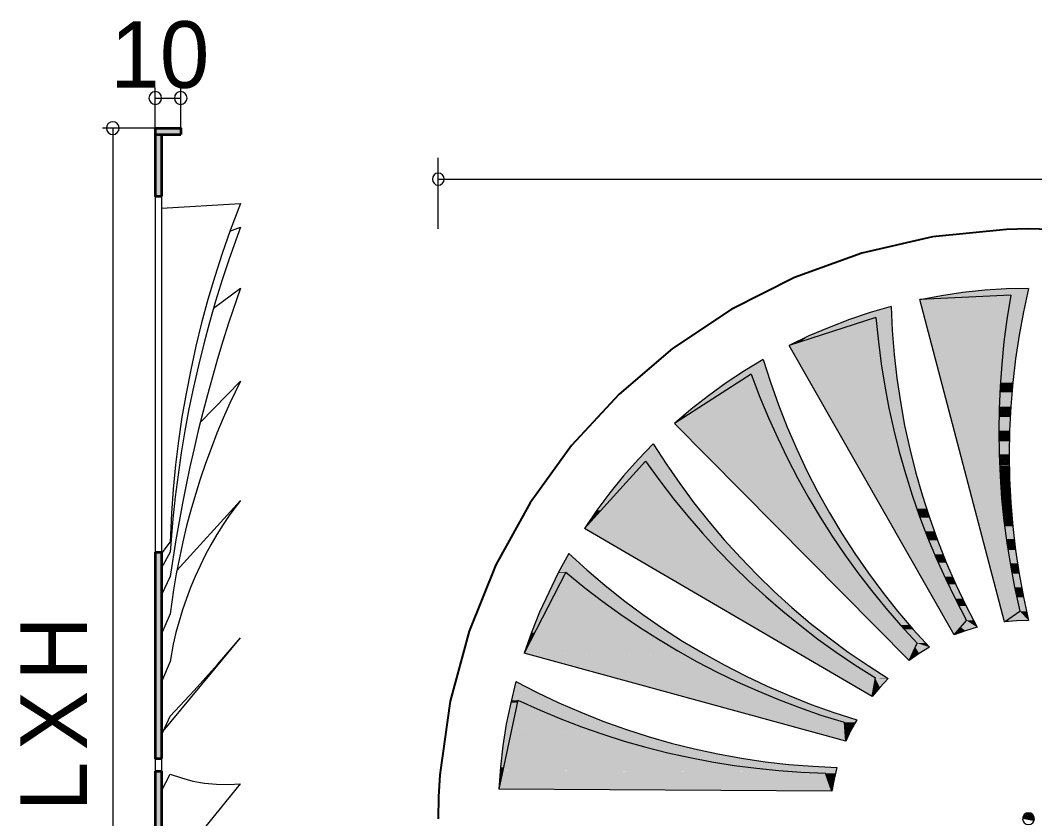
# Model space of a CAD drawing. Extents: x 0 to 244, y -13 to 257.
# Drawn here: x 126.9 to 200.9, y 61.3 to 119.6 of the extents above; entities that cross this region are included whole.
import ezdxf

# ---------------------------------------------------------------- set-up
doc = ezdxf.new("R2010")
doc.units = 0
for name, color, linetype in [('FILL', 8, 'Continuous'), ('GEOMETRY', 7, 'Continuous'), ('TEXT', 7, 'Continuous')]:
    doc.layers.add(name, color=color, linetype=linetype)

msp = doc.modelspace()

# ---------------------------------------------------------------- hatches: boundary and pattern name
at = {"layer": 'FILL'}
for points in [[(136.775, 111.278), (138.63, 111.278), (136.775, 111.754)], [(136.775, 111.754), (138.63, 111.278), (138.63, 111.754)], [(136.775, 106.779), (137.234, 106.779), (136.775, 111.279)], [(136.775, 111.279), (137.234, 106.779), (137.234, 111.279)], [(195.67, 99.748), (200.387, 99.748), (197.263, 99.917)], [(197.263, 99.917), (200.418, 99.917), (198.856, 100.009)], [(197.263, 99.917), (200.387, 99.748), (200.418, 99.917)], [(198.856, 100.009), (200.449, 100.009), (200.449, 100.039)], [(198.856, 100.009), (200.418, 99.917), (200.449, 100.009)], [(194.094, 99.519), (192.532, 99.228), (198.427, 99.519)], [(192.533, 99.228), (199.101, 99.228), (199.162, 99.55)], [(192.533, 99.228), (192.915, 97.788), (198.872, 97.788)], [(192.533, 99.228), (199.101, 99.228), (198.872, 97.788)], [(194.094, 99.519), (198.427, 99.519), (194.355, 99.55)], [(194.356, 99.55), (200.342, 99.55), (195.671, 99.749)], [(194.356, 99.55), (198.428, 99.519), (199.164, 99.55)], [(195.67, 99.749), (200.341, 99.55), (200.387, 99.749)], [(199.163, 99.55), (198.964, 98.34), (200.082, 98.34)], [(199.163, 99.55), (200.342, 99.55), (200.082, 98.34)], [(188.904, 98.278), (190.45, 98.278), (190.435, 98.723)], [(189.317, 97.927), (183.804, 96.15), (189.501, 96.15)], [(185.903, 97.207), (187.096, 97.207), (187.388, 97.771)], [(187.388, 97.772), (187.096, 97.208), (188.859, 97.772)], [(187.388, 97.772), (188.858, 97.772), (187.832, 97.927)], [(187.831, 97.927), (188.857, 97.772), (189.316, 97.927)], [(187.832, 97.927), (190.464, 97.927), (188.904, 98.279)], [(188.904, 98.278), (190.465, 97.926), (190.45, 98.278)], [(189.409, 96.978), (190.511, 96.978), (189.317, 97.927)], [(189.317, 97.927), (190.51, 96.978), (190.464, 97.927)], [(192.915, 97.787), (193.375, 96.028), (198.643, 96.028)], [(192.915, 97.787), (198.872, 97.787), (198.643, 96.028)], [(198.872, 97.787), (198.719, 96.624), (199.76, 96.624)], [(198.872, 97.787), (199.974, 97.787), (198.964, 98.34)], [(198.872, 97.787), (199.975, 97.787), (199.76, 96.624)], [(198.964, 98.34), (199.975, 97.787), (200.081, 98.34)], [(184.432, 96.578), (185.137, 96.578), (185.902, 97.207)], [(185.902, 97.207), (185.137, 96.578), (187.096, 97.207)], [(189.501, 96.15), (190.588, 96.15), (189.409, 96.978)], [(189.409, 96.978), (190.588, 96.15), (190.512, 96.978)], [(183.529, 96.149), (183.804, 96.149), (184.432, 96.578)], [(184.432, 96.578), (183.804, 96.149), (185.138, 96.578)], [(198.642, 96.028), (199.667, 96.028), (198.718, 96.624)], [(198.719, 96.624), (199.668, 96.028), (199.759, 96.624)], [(182.992, 95.891), (189.532, 95.891), (183.805, 96.15)], [(183.529, 96.15), (182.993, 95.891), (183.804, 96.15)], [(182.993, 95.891), (183.866, 94.373), (189.73, 94.373)], [(182.993, 95.891), (189.532, 95.891), (189.73, 94.373)], [(183.805, 96.15), (189.533, 95.891), (189.5, 96.15)], [(189.608, 95.245), (190.648, 95.245), (189.501, 96.15)], [(189.501, 96.15), (190.649, 95.245), (190.587, 96.15)], [(193.375, 96.029), (193.834, 94.236), (198.474, 94.236)], [(193.375, 96.029), (198.643, 96.029), (198.474, 94.236)], [(198.535, 94.894), (199.498, 94.894), (198.642, 96.028)], [(198.642, 96.029), (199.667, 96.029), (199.498, 94.895)], [(179.732, 94.037), (181.369, 94.037), (181.094, 94.863)], [(189.73, 94.373), (190.755, 94.373), (189.608, 95.245)], [(189.608, 95.245), (190.756, 94.373), (190.649, 95.245)], [(198.473, 94.236), (199.422, 94.236), (198.535, 94.895)], [(198.535, 94.894), (199.421, 94.235), (199.499, 94.894)], [(179.378, 93.794), (181.432, 93.794), (179.733, 94.037)], [(179.732, 94.037), (181.431, 93.794), (181.37, 94.037)], [(183.866, 94.374), (184.861, 92.612), (190.021, 92.612)], [(183.866, 94.374), (189.73, 94.374), (190.021, 92.612)], [(189.869, 93.502), (190.848, 93.502), (189.73, 94.374)], [(189.73, 94.374), (190.848, 93.502), (190.755, 94.374)], [(193.834, 94.236), (194.309, 92.461), (198.351, 92.461)], [(193.834, 94.236), (198.474, 94.236), (198.351, 92.461)], [(198.396, 93.164), (199.3, 93.164), (198.472, 94.236)], [(198.473, 94.236), (199.3, 93.164), (199.422, 94.236)], [(180.237, 93.793), (177.633, 92.122), (180.865, 92.122)], [(178.399, 93.148), (179.241, 93.148), (179.378, 93.793)], [(179.379, 93.793), (179.242, 93.148), (180.237, 93.793)], [(180.452, 93.195), (181.63, 93.195), (180.237, 93.793)], [(180.237, 93.793), (181.63, 93.195), (181.43, 93.793)], [(190.021, 92.612), (190.985, 92.612), (189.869, 93.502)], [(189.869, 93.502), (190.985, 92.612), (190.848, 93.502)], [(177.114, 92.214), (177.788, 92.214), (178.4, 93.147)], [(178.4, 93.148), (177.788, 92.215), (179.241, 93.148)], [(180.452, 93.196), (180.865, 92.123), (182.014, 92.123)], [(180.452, 93.196), (181.63, 93.196), (182.014, 92.123)], [(184.861, 92.613), (185.872, 90.853), (190.374, 90.853)], [(184.861, 92.613), (190.021, 92.613), (190.374, 90.853)], [(190.19, 91.77), (191.109, 91.77), (190.021, 92.613)], [(190.021, 92.613), (191.109, 91.77), (190.985, 92.613)], [(194.308, 92.46), (194.767, 90.668), (198.289, 90.668)], [(194.308, 92.46), (198.35, 92.46), (198.289, 90.668)], [(198.35, 92.46), (199.239, 92.46), (198.398, 93.163)], [(198.351, 92.46), (199.163, 91.42), (199.239, 92.46)], [(198.397, 93.163), (199.238, 92.46), (199.3, 93.163)], [(177.634, 92.122), (175.092, 90.47), (181.555, 90.47)], [(175.858, 91.235), (176.256, 91.235), (177.114, 92.215)], [(177.114, 92.215), (176.255, 91.235), (177.788, 92.215)], [(177.634, 92.122), (180.865, 92.122), (181.555, 90.47)], [(181.094, 91.557), (182.212, 91.557), (180.865, 92.122)], [(180.865, 92.122), (182.212, 91.557), (182.012, 92.122)], [(190.374, 90.853), (191.276, 90.853), (190.19, 91.77)], [(190.19, 91.77), (191.275, 90.853), (191.109, 91.77)], [(198.306, 91.42), (199.163, 91.42), (198.351, 92.46)], [(174.985, 90.469), (175.091, 90.469), (175.858, 91.234)], [(175.858, 91.234), (175.091, 90.469), (176.255, 91.234)], [(181.094, 91.557), (181.554, 90.47), (182.64, 90.47)], [(181.094, 91.557), (182.211, 91.557), (182.64, 90.47)], [(198.289, 90.668), (199.117, 90.668), (198.305, 91.419)], [(198.306, 91.42), (199.118, 90.669), (199.163, 91.42)], [(174.648, 90.193), (181.676, 90.193), (175.092, 90.47)], [(174.985, 90.47), (174.648, 90.193), (175.091, 90.47)], [(175.092, 90.47), (181.676, 90.193), (181.555, 90.47)], [(181.798, 89.918), (182.855, 89.918), (181.555, 90.47)], [(181.555, 90.47), (182.855, 89.918), (182.64, 90.47)], [(185.872, 90.853), (186.852, 89.106), (190.772, 89.106)], [(185.872, 90.853), (190.374, 90.853), (190.772, 89.106)], [(190.557, 90.057), (191.414, 90.057), (190.373, 90.853)], [(190.374, 90.853), (191.414, 90.057), (191.276, 90.853)], [(194.767, 90.668), (195.243, 88.893), (198.274, 88.893)], [(194.767, 90.668), (198.289, 90.668), (198.274, 88.893)], [(198.274, 89.674), (199.07, 89.674), (198.289, 90.669)], [(198.289, 90.668), (199.07, 89.673), (199.116, 90.668)], [(174.648, 90.193), (175.98, 88.846), (182.289, 88.846)], [(174.648, 90.193), (181.676, 90.193), (182.289, 88.846)], [(181.797, 89.918), (182.288, 88.846), (183.314, 88.846)], [(181.797, 89.918), (182.855, 89.918), (183.314, 88.846)], [(190.557, 90.057), (191.615, 89.106), (191.414, 90.057)], [(190.773, 89.106), (191.614, 89.106), (190.558, 90.057)], [(198.274, 89.673), (199.055, 88.894), (199.071, 89.673)], [(198.274, 88.893), (199.055, 88.893), (198.274, 89.672)], [(175.98, 88.846), (177.573, 87.238), (183.069, 87.238)], [(175.98, 88.846), (182.289, 88.846), (183.069, 87.238)], [(182.288, 88.846), (183.543, 88.326), (183.313, 88.846)], [(182.534, 88.325), (183.544, 88.325), (182.288, 88.845)], [(186.853, 89.106), (187.846, 87.393), (191.231, 87.393)], [(186.853, 89.106), (190.772, 89.106), (191.231, 87.393)], [(190.97, 88.356), (191.783, 88.356), (190.772, 89.106)], [(190.772, 89.106), (191.783, 88.356), (191.614, 89.106)], [(195.243, 88.893), (195.702, 87.101), (198.336, 87.101)], [(195.243, 88.893), (198.274, 88.893), (198.336, 87.101)], [(198.305, 87.928), (199.04, 87.928), (198.274, 88.893)], [(198.274, 88.892), (199.04, 87.927), (199.055, 88.892)], [(173.087, 88.709), (171.983, 87.561), (173.822, 87.561)], [(182.534, 88.324), (183.069, 87.237), (184.065, 87.237)], [(182.534, 88.324), (183.544, 88.324), (184.065, 87.237)], [(191.232, 87.393), (192.028, 87.393), (190.971, 88.356)], [(190.971, 88.356), (192.028, 87.393), (191.783, 88.356)], [(170.928, 86.365), (171.54, 86.365), (171.893, 87.452)], [(172.519, 87.452), (171.203, 85.997), (173.562, 85.997)], [(171.892, 87.452), (171.539, 86.365), (172.519, 87.452)], [(171.892, 87.452), (173.882, 87.452), (171.983, 87.56)], [(171.983, 87.56), (173.882, 87.452), (173.822, 87.56)], [(172.671, 87.237), (174.019, 87.237), (172.519, 87.452)], [(172.519, 87.452), (174.019, 87.237), (173.882, 87.452)], [(187.846, 87.393), (188.812, 85.678), (191.737, 85.678)], [(187.846, 87.393), (191.231, 87.393), (191.737, 85.678)], [(191.445, 86.657), (192.21, 86.657), (191.231, 87.393)], [(191.231, 87.393), (192.21, 86.657), (192.028, 87.393)], [(198.335, 87.101), (199.055, 87.101), (198.305, 87.927)], [(198.306, 87.928), (199.056, 87.102), (199.039, 87.928)], [(172.672, 87.238), (173.563, 85.998), (174.878, 85.998)], [(172.672, 87.238), (174.02, 87.238), (174.878, 85.998)], [(177.573, 87.238), (179.135, 85.662), (183.912, 85.662)], [(177.573, 87.238), (183.069, 87.238), (183.912, 85.662)], [(183.33, 86.749), (184.296, 86.749), (183.069, 87.238)], [(183.069, 87.237), (184.296, 86.748), (184.065, 87.237)], [(183.33, 86.749), (183.912, 85.661), (184.846, 85.661)], [(183.33, 86.749), (184.295, 86.749), (184.846, 85.661)], [(191.737, 85.678), (192.487, 85.678), (191.445, 86.657)], [(191.445, 86.657), (192.487, 85.678), (192.211, 86.657)], [(195.702, 87.101), (196.177, 85.31), (198.443, 85.31)], [(195.702, 87.101), (198.336, 87.101), (198.443, 85.31)], [(198.38, 86.182), (199.07, 86.182), (198.335, 87.1)], [(198.335, 87.1), (199.07, 86.182), (199.055, 87.1)], [(170.927, 86.365), (169.916, 85.125), (170.406, 85.125)], [(171.203, 85.997), (169.932, 84.589), (174.648, 84.589)], [(170.927, 86.365), (171.539, 86.365), (170.406, 85.125)], [(171.203, 85.997), (173.561, 85.997), (174.648, 84.589)], [(173.713, 85.799), (175.016, 85.799), (173.562, 85.997)], [(173.562, 85.997), (175.016, 85.799), (174.877, 85.997)], [(198.442, 85.309), (199.116, 85.309), (198.38, 86.182)], [(198.38, 86.182), (199.116, 85.309), (199.07, 86.182)], [(168.967, 83.854), (169.259, 83.854), (169.916, 85.125)], [(169.917, 85.125), (170.407, 85.125), (169.259, 83.854)], [(173.714, 85.799), (174.649, 84.589), (175.92, 84.589)], [(173.714, 85.799), (175.017, 85.799), (175.92, 84.589)], [(179.134, 85.661), (180.665, 84.114), (184.8, 84.114)], [(179.134, 85.661), (183.911, 85.661), (184.8, 84.114)], [(184.186, 85.186), (185.091, 85.186), (183.911, 85.661)], [(183.912, 85.661), (185.092, 85.186), (184.846, 85.661)], [(184.188, 85.187), (184.8, 84.115), (185.688, 84.115)], [(184.188, 85.187), (185.091, 85.187), (185.688, 84.115)], [(188.812, 85.678), (189.776, 83.977), (192.303, 83.977)], [(188.812, 85.678), (191.737, 85.678), (192.303, 83.977)], [(191.966, 84.973), (192.685, 84.973), (191.737, 85.678)], [(191.737, 85.678), (192.685, 84.973), (192.487, 85.678)], [(196.176, 85.31), (196.635, 83.533), (198.611, 83.533)], [(196.176, 85.31), (198.443, 85.31), (198.611, 83.533)], [(198.519, 84.436), (199.163, 84.436), (198.443, 85.309)], [(198.443, 85.309), (199.163, 84.436), (199.116, 85.309)], [(169.932, 84.589), (168.676, 83.211), (175.781, 83.211)], [(169.932, 84.589), (174.648, 84.589), (175.781, 83.211)], [(174.801, 84.39), (176.056, 84.39), (174.648, 84.59)], [(174.648, 84.589), (176.056, 84.389), (175.919, 84.589)], [(174.801, 84.39), (175.78, 83.211), (177.005, 83.211)], [(174.801, 84.39), (176.056, 84.39), (177.005, 83.211)], [(192.304, 83.977), (193.006, 83.977), (191.967, 84.973)], [(191.967, 84.973), (193.006, 83.977), (192.685, 84.973)], [(198.612, 83.533), (199.225, 83.533), (198.519, 84.437)], [(198.519, 84.436), (199.225, 83.532), (199.163, 84.436)], [(168.401, 83.029), (168.507, 83.029), (168.967, 83.855)], [(168.967, 83.855), (168.507, 83.029), (169.258, 83.855)], [(180.666, 84.114), (182.167, 82.584), (185.734, 82.584)], [(180.666, 84.114), (184.801, 84.114), (185.734, 82.584)], [(185.075, 83.655), (185.934, 83.655), (184.8, 84.114)], [(184.8, 84.114), (185.933, 83.655), (185.688, 84.114)], [(185.075, 83.655), (185.734, 82.584), (186.576, 82.584)], [(185.075, 83.655), (185.933, 83.655), (186.576, 82.584)], [(189.776, 83.977), (190.741, 82.309), (192.93, 82.309)], [(189.776, 83.977), (192.303, 83.977), (192.93, 82.309)], [(192.547, 83.318), (193.221, 83.318), (192.303, 83.977)], [(192.304, 83.977), (193.222, 83.318), (193.006, 83.977)], [(168.401, 83.029), (168.063, 82.538), (168.507, 83.029)], [(168.065, 82.537), (176.378, 82.537), (168.677, 83.211)], [(168.677, 83.212), (176.378, 82.538), (175.781, 83.212)], [(175.934, 83.028), (177.144, 83.028), (175.781, 83.212)], [(175.781, 83.212), (177.144, 83.028), (177.006, 83.212)], [(175.934, 83.029), (176.959, 81.864), (178.123, 81.864)], [(175.934, 83.029), (177.144, 83.029), (178.123, 81.864)], [(192.547, 83.318), (192.93, 82.309), (193.588, 82.309)], [(192.547, 83.318), (193.221, 83.318), (193.588, 82.309)], [(196.635, 83.532), (197.095, 81.758), (198.825, 81.758)], [(196.635, 83.532), (198.611, 83.532), (198.825, 81.758)], [(198.703, 82.69), (199.3, 82.69), (198.61, 83.532)], [(198.611, 83.533), (199.3, 82.691), (199.224, 83.533)], [(169.211, 81.863), (176.96, 81.863), (168.063, 82.537)], [(168.064, 82.537), (176.961, 81.863), (176.378, 82.537)], [(182.167, 82.584), (183.637, 81.099), (186.729, 81.099)], [(182.167, 82.584), (185.734, 82.584), (186.729, 81.099)], [(186.025, 82.17), (186.837, 82.17), (185.734, 82.584)], [(185.734, 82.584), (186.836, 82.17), (186.575, 82.584)], [(186.025, 82.17), (186.728, 81.099), (187.525, 81.099)], [(186.025, 82.17), (186.837, 82.17), (187.525, 81.099)], [(190.741, 82.309), (191.675, 80.64), (193.589, 80.64)], [(190.741, 82.309), (192.93, 82.309), (193.589, 80.64)], [(193.176, 81.664), (193.819, 81.664), (192.93, 82.309)], [(192.93, 82.309), (193.818, 81.664), (193.588, 82.309)], [(198.826, 81.758), (199.408, 81.758), (198.703, 82.69)], [(198.703, 82.69), (199.409, 81.758), (199.302, 82.69)], [(169.212, 81.863), (171.448, 80.548), (178.186, 80.548)], [(169.212, 81.863), (176.96, 81.863), (178.186, 80.548)], [(177.113, 81.695), (178.277, 81.695), (176.959, 81.863)], [(176.959, 81.863), (178.277, 81.695), (178.124, 81.863)], [(177.114, 81.696), (178.185, 80.548), (179.303, 80.548)], [(177.114, 81.696), (178.277, 81.696), (179.303, 80.548)], [(193.175, 81.664), (193.588, 80.64), (194.216, 80.64)], [(193.175, 81.664), (193.818, 81.664), (194.216, 80.64)], [(197.095, 81.758), (197.569, 79.995), (199.101, 79.995)], [(197.095, 81.758), (198.825, 81.758), (199.101, 79.995)], [(198.948, 80.96), (199.499, 80.96), (198.826, 81.758)], [(198.826, 81.758), (199.499, 80.96), (199.408, 81.758)], [(136.775, 65.738), (137.234, 65.738), (136.775, 80.799)], [(136.775, 80.799), (137.234, 65.738), (137.234, 80.799)], [(166.931, 80.7), (166.287, 79.52), (168.233, 79.52)], [(183.636, 81.099), (185.074, 79.644), (187.754, 79.644)], [(183.636, 81.099), (186.728, 81.099), (187.754, 79.644)], [(187.004, 80.701), (187.786, 80.701), (186.728, 81.1)], [(186.728, 81.099), (187.786, 80.7), (187.525, 81.099)], [(187.005, 80.7), (187.755, 79.643), (188.522, 79.643)], [(187.005, 80.7), (187.786, 80.7), (188.522, 79.643)], [(191.675, 80.64), (192.609, 79.017), (194.323, 79.017)], [(191.675, 80.64), (193.588, 80.64), (194.323, 79.017)], [(193.863, 80.042), (194.462, 80.042), (193.589, 80.641)], [(193.589, 80.64), (194.462, 80.041), (194.217, 80.64)], [(199.101, 79.995), (199.652, 79.995), (198.948, 80.96)], [(198.948, 80.96), (199.652, 79.995), (199.499, 80.96)], [(171.448, 80.547), (173.622, 79.292), (179.441, 79.292)], [(171.448, 80.547), (178.185, 80.547), (179.441, 79.292)], [(178.337, 80.394), (179.441, 80.394), (178.185, 80.547)], [(178.185, 80.547), (179.441, 80.394), (179.303, 80.547)], [(178.338, 80.394), (179.442, 79.292), (180.527, 79.292)], [(178.338, 80.394), (179.442, 80.394), (180.527, 79.292)], [(193.864, 80.042), (194.324, 79.017), (194.906, 79.017)], [(193.864, 80.042), (194.462, 80.042), (194.906, 79.017)], [(197.569, 79.995), (198.03, 78.234), (199.437, 78.234)], [(197.569, 79.995), (199.101, 79.995), (199.437, 78.234)], [(199.254, 79.23), (199.759, 79.23), (199.101, 79.995)], [(199.101, 79.995), (199.759, 79.23), (199.652, 79.995)], [(165.462, 77.867), (165.967, 77.867), (166.166, 79.292)], [(166.166, 79.292), (165.967, 77.867), (166.701, 79.292)], [(166.716, 79.338), (166.134, 78.204), (168.094, 78.204)], [(166.166, 79.292), (166.701, 79.292), (166.197, 79.338)], [(166.195, 79.338), (168.431, 79.338), (166.288, 79.521)], [(166.196, 79.338), (166.701, 79.292), (166.717, 79.338)], [(166.288, 79.521), (168.432, 79.338), (168.233, 79.521)], [(167.88, 78.389), (169.548, 78.389), (166.716, 79.338)], [(166.716, 79.338), (169.547, 78.389), (168.431, 79.338)], [(173.622, 79.292), (175.72, 78.053), (180.743, 78.053)], [(173.622, 79.292), (179.441, 79.292), (180.743, 78.053)], [(179.594, 79.14), (180.651, 79.14), (179.441, 79.292)], [(179.441, 79.292), (180.651, 79.14), (180.527, 79.292)], [(185.075, 79.644), (186.484, 78.22), (188.828, 78.22)], [(185.075, 79.644), (187.755, 79.644), (188.828, 78.22)], [(188.046, 79.261), (188.781, 79.261), (187.755, 79.644)], [(187.755, 79.644), (188.781, 79.261), (188.522, 79.644)], [(188.046, 79.261), (188.828, 78.22), (189.563, 78.22)], [(188.046, 79.261), (188.781, 79.261), (189.563, 78.22)], [(199.438, 78.235), (199.944, 78.235), (199.254, 79.231)], [(199.254, 79.231), (199.943, 78.235), (199.76, 79.231)], [(179.594, 79.14), (180.742, 78.053), (181.783, 78.053)], [(179.594, 79.14), (180.65, 79.14), (181.783, 78.053)], [(192.609, 79.017), (193.527, 77.408), (195.103, 77.408)], [(192.609, 79.017), (194.324, 79.017), (195.103, 77.408)], [(194.599, 78.45), (195.151, 78.45), (194.324, 79.017)], [(194.324, 79.017), (195.151, 78.45), (194.906, 79.017)], [(194.6, 78.449), (195.103, 77.407), (195.656, 77.407)], [(194.6, 78.449), (195.151, 78.449), (195.656, 77.407)], [(164.802, 76.412), (165.214, 76.412), (165.462, 77.867)], [(165.462, 77.867), (165.215, 76.412), (165.967, 77.867)], [(166.134, 78.204), (165.583, 77.117), (169.519, 77.117)], [(166.134, 78.204), (168.094, 78.204), (169.519, 77.117)], [(168.094, 78.204), (169.778, 78.204), (167.88, 78.389)], [(167.88, 78.388), (169.778, 78.203), (169.548, 78.388)], [(169.274, 77.301), (170.927, 77.301), (168.094, 78.204)], [(168.094, 78.204), (170.927, 77.301), (169.779, 78.204)], [(175.719, 78.053), (177.74, 76.871), (182.073, 76.871)], [(175.719, 78.053), (180.742, 78.053), (182.073, 76.871)], [(180.88, 77.929), (181.906, 77.929), (180.743, 78.053)], [(180.743, 78.053), (181.906, 77.929), (181.783, 78.053)], [(180.88, 77.929), (182.074, 76.871), (183.085, 76.871)], [(180.88, 77.929), (181.906, 77.929), (183.085, 76.871)], [(186.484, 78.22), (187.862, 76.825), (189.96, 76.825)], [(186.484, 78.22), (188.828, 78.22), (189.96, 76.825)], [(189.117, 77.867), (189.822, 77.867), (188.827, 78.22)], [(188.828, 78.22), (189.823, 77.867), (189.561, 78.22)], [(189.118, 77.867), (189.96, 76.825), (190.649, 76.825)], [(189.118, 77.867), (189.822, 77.867), (190.649, 76.825)], [(198.03, 78.235), (198.473, 76.49), (199.821, 76.49)], [(198.03, 78.235), (199.437, 78.235), (199.821, 76.49)], [(199.437, 78.235), (200.082, 77.516), (199.945, 78.235)], [(199.591, 77.515), (200.082, 77.515), (199.437, 78.234)], [(165.584, 77.117), (165.048, 76.075), (170.974, 76.075)], [(165.584, 77.117), (169.52, 77.117), (170.974, 76.075)], [(169.519, 77.117), (171.157, 77.117), (169.274, 77.301)], [(169.274, 77.301), (171.157, 77.117), (170.926, 77.301)], [(169.519, 77.118), (172.32, 76.26), (171.157, 77.118)], [(170.712, 76.26), (172.319, 76.26), (169.52, 77.118)], [(193.527, 77.407), (194.431, 75.815), (195.931, 75.815)], [(193.527, 77.407), (195.103, 77.407), (195.931, 75.815)], [(195.103, 77.407), (195.9, 76.871), (195.656, 77.407)], [(195.379, 76.871), (195.901, 76.871), (195.104, 77.407)], [(199.82, 76.489), (200.294, 76.489), (199.591, 77.515)], [(199.592, 77.515), (200.295, 76.489), (200.082, 77.515)], [(164.221, 74.928), (164.45, 74.928), (164.802, 76.412)], [(164.802, 76.412), (164.45, 74.928), (165.214, 76.412)], [(170.712, 76.26), (172.58, 76.075), (172.319, 76.26)], [(170.974, 76.075), (172.581, 76.075), (170.713, 76.26)], [(177.741, 76.871), (179.687, 75.739), (183.453, 75.739)], [(177.741, 76.871), (182.074, 76.871), (183.453, 75.739)], [(182.212, 76.765), (183.207, 76.765), (182.074, 76.871)], [(182.074, 76.871), (183.207, 76.765), (183.085, 76.871)], [(182.212, 76.765), (183.453, 75.74), (184.418, 75.74)], [(182.212, 76.765), (183.207, 76.765), (184.418, 75.74)], [(187.862, 76.825), (189.194, 75.478), (191.124, 75.478)], [(187.862, 76.825), (189.96, 76.825), (191.124, 75.478)], [(190.234, 76.489), (190.908, 76.489), (189.96, 76.825)], [(189.96, 76.825), (190.909, 76.489), (190.648, 76.825)], [(190.235, 76.489), (191.124, 75.478), (191.782, 75.478)], [(190.235, 76.489), (190.909, 76.489), (191.782, 75.478)], [(195.38, 76.871), (195.932, 75.815), (196.453, 75.815)], [(195.38, 76.871), (195.901, 76.871), (196.453, 75.815)], [(198.473, 76.489), (198.686, 75.709), (199.821, 76.489)], [(198.84, 75.815), (200.449, 75.815), (199.821, 76.489)], [(199.821, 76.489), (200.449, 75.815), (200.294, 76.489)], [(164.527, 75.08), (172.459, 75.08), (165.048, 76.075)], [(165.048, 76.075), (172.459, 75.08), (170.974, 76.075)], [(172.183, 75.265), (173.76, 75.265), (170.973, 76.076)], [(170.974, 76.075), (173.76, 75.264), (172.58, 76.075)], [(179.687, 75.739), (181.569, 74.635), (184.861, 74.635)], [(179.687, 75.739), (183.453, 75.739), (184.861, 74.635)], [(183.59, 75.633), (184.54, 75.633), (183.453, 75.74)], [(183.453, 75.74), (184.54, 75.633), (184.418, 75.74)], [(183.59, 75.632), (185.795, 74.637), (184.539, 75.632)], [(184.861, 74.636), (185.795, 74.636), (183.59, 75.631)], [(189.194, 75.479), (190.496, 74.163), (192.333, 74.163)], [(189.194, 75.479), (191.124, 75.479), (192.333, 74.163)], [(191.399, 75.157), (192.042, 75.157), (191.124, 75.479)], [(191.124, 75.479), (192.043, 75.157), (191.782, 75.479)], [(194.431, 75.816), (195.931, 75.816), (195.029, 74.76)], [(195.502, 75.326), (196.698, 75.326), (195.931, 75.816)], [(195.931, 75.815), (196.698, 75.325), (196.452, 75.815)], [(198.81, 75.785), (198.687, 75.709), (199.562, 75.785)], [(198.81, 75.785), (199.562, 75.785), (198.839, 75.816)], [(198.839, 75.815), (199.563, 75.784), (200.448, 75.815)], [(163.929, 74.132), (164.052, 74.132), (164.221, 74.928)], [(164.052, 74.132), (173.974, 74.132), (164.527, 75.08)], [(164.221, 74.928), (164.053, 74.132), (164.45, 74.928)], [(164.527, 75.08), (173.974, 74.132), (172.46, 75.08)], [(172.183, 75.265), (174.036, 75.081), (173.76, 75.265)], [(172.458, 75.08), (174.036, 75.08), (172.184, 75.264)], [(173.684, 74.315), (175.229, 74.315), (172.458, 75.08)], [(172.458, 75.08), (175.229, 74.315), (174.035, 75.08)], [(192.333, 74.162), (192.961, 74.162), (191.399, 75.157)], [(191.399, 75.157), (192.961, 74.162), (192.043, 75.157)], [(195.289, 75.065), (195.029, 74.76), (195.855, 75.065)], [(195.289, 75.065), (195.856, 75.065), (195.503, 75.326)], [(195.503, 75.326), (195.856, 75.065), (196.697, 75.326)], [(163.685, 73.428), (175.184, 73.428), (164.052, 74.133)], [(163.929, 74.132), (163.685, 73.427), (164.052, 74.132)], [(164.052, 74.132), (175.184, 73.427), (173.974, 74.132)], [(173.684, 74.316), (175.521, 74.132), (175.23, 74.316)], [(173.974, 74.131), (175.521, 74.131), (173.684, 74.315)], [(175.199, 73.411), (176.73, 73.411), (173.974, 74.132)], [(173.974, 74.132), (176.73, 73.411), (175.521, 74.132)], [(181.569, 74.636), (183.36, 73.579), (186.316, 73.579)], [(181.569, 74.636), (184.861, 74.636), (186.316, 73.579)], [(184.861, 74.636), (185.901, 74.544), (185.794, 74.636)], [(184.984, 74.545), (185.902, 74.545), (184.862, 74.637)], [(186.316, 73.579), (187.204, 73.579), (184.984, 74.546)], [(184.984, 74.545), (187.204, 73.578), (185.902, 74.545)], [(190.496, 74.162), (192.333, 74.162), (191.737, 72.906)], [(192.195, 73.87), (193.221, 73.87), (192.332, 74.162)], [(192.332, 74.162), (193.221, 73.87), (192.96, 74.162)], [(163.685, 73.428), (175.521, 73.243), (175.184, 73.428)], [(164.389, 73.242), (175.521, 73.242), (163.685, 73.427)], [(167.482, 72.386), (177.082, 72.386), (164.389, 73.242)], [(164.389, 73.242), (177.083, 72.386), (175.521, 73.242)], [(175.521, 73.242), (177.053, 73.242), (175.199, 73.411)], [(175.199, 73.411), (177.053, 73.242), (176.73, 73.411)], [(176.746, 72.568), (178.247, 72.568), (175.521, 73.242)], [(175.521, 73.242), (178.247, 72.568), (177.052, 73.242)], [(183.36, 73.579), (185.075, 72.568), (187.786, 72.568)], [(183.36, 73.579), (186.316, 73.579), (187.786, 72.568)], [(186.421, 73.504), (187.311, 73.504), (186.316, 73.58)], [(186.316, 73.58), (187.311, 73.504), (187.204, 73.58)], [(187.785, 72.568), (188.658, 72.568), (186.422, 73.504)], [(186.422, 73.504), (188.659, 72.568), (187.313, 73.504)], [(191.981, 73.411), (191.737, 72.906), (192.471, 73.411)], [(191.981, 73.411), (192.471, 73.411), (192.196, 73.87)], [(192.196, 73.87), (192.47, 73.411), (193.22, 73.87)], [(177.083, 72.385), (178.599, 72.385), (176.746, 72.568)], [(176.746, 72.568), (178.599, 72.385), (178.246, 72.568)], [(186.714, 71.62), (189.302, 71.62), (185.075, 72.568)], [(185.075, 72.568), (189.302, 71.62), (187.786, 72.568)], [(187.878, 72.523), (188.751, 72.523), (187.785, 72.568)], [(187.785, 72.568), (188.751, 72.523), (188.658, 72.568)], [(189.302, 71.62), (190.143, 71.62), (187.877, 72.524)], [(187.877, 72.524), (190.143, 71.62), (188.75, 72.524)], [(170.391, 71.59), (178.69, 71.59), (167.482, 72.386)], [(167.482, 72.386), (178.69, 71.59), (177.082, 72.386)], [(178.323, 71.774), (179.809, 71.774), (177.083, 72.386)], [(177.083, 72.386), (179.809, 71.774), (178.599, 72.386)], [(178.69, 71.59), (180.191, 71.59), (178.323, 71.774)], [(178.323, 71.773), (180.191, 71.589), (179.808, 71.773)], [(162.874, 70.564), (164.618, 70.564), (163.072, 71.36)], [(173.117, 70.84), (180.313, 70.84), (170.391, 71.59)], [(170.391, 71.59), (180.313, 70.84), (178.69, 71.59)], [(179.916, 71.023), (181.385, 71.023), (178.69, 71.59)], [(178.69, 71.59), (181.385, 71.023), (180.191, 71.59)], [(180.312, 70.839), (181.798, 70.839), (179.916, 71.023)], [(179.916, 71.023), (181.798, 70.839), (181.386, 71.023)], [(186.714, 71.62), (189.302, 71.62), (189.058, 70.258)], [(189.163, 70.931), (189.608, 70.931), (189.286, 71.574)], [(189.287, 71.575), (190.22, 71.575), (189.301, 71.621)], [(189.287, 71.575), (189.608, 70.932), (190.221, 71.575)], [(189.301, 71.62), (190.22, 71.574), (190.143, 71.62)], [(162.735, 69.997), (165.814, 69.997), (162.874, 70.564)], [(162.874, 70.564), (165.814, 69.997), (164.618, 70.564)], [(175.659, 70.151), (181.952, 70.151), (173.117, 70.84)], [(173.117, 70.84), (181.951, 70.151), (180.312, 70.84)], [(181.524, 70.334), (182.993, 70.334), (180.313, 70.84)], [(180.313, 70.84), (182.993, 70.334), (181.797, 70.84)], [(181.524, 70.334), (183.453, 70.15), (182.993, 70.334)], [(181.952, 70.15), (183.453, 70.15), (181.525, 70.334)], [(189.163, 70.932), (189.058, 70.258), (189.608, 70.932)], [(162.368, 68.253), (162.829, 68.253), (162.69, 69.812)], [(162.69, 69.811), (163.165, 69.811), (162.735, 69.995)], [(162.69, 69.811), (162.829, 68.252), (163.165, 69.811)], [(162.735, 69.996), (163.165, 69.812), (163.211, 69.996)], [(163.042, 69.263), (164.833, 69.263), (163.211, 69.996)], [(163.211, 69.996), (166.195, 69.812), (165.815, 69.996)], [(163.609, 69.811), (166.196, 69.811), (163.211, 69.995)], [(164.833, 69.262), (167.466, 69.262), (163.609, 69.811)], [(163.609, 69.811), (167.466, 69.262), (166.196, 69.811)], [(177.986, 69.507), (183.622, 69.507), (175.659, 70.151)], [(175.659, 70.151), (183.622, 69.507), (181.952, 70.151)], [(183.131, 69.691), (184.616, 69.691), (181.952, 70.151)], [(181.952, 70.151), (184.616, 69.691), (183.453, 70.151)], [(183.621, 69.507), (185.138, 69.507), (183.131, 69.691)], [(183.131, 69.691), (185.138, 69.507), (184.616, 69.691)], [(162.904, 68.573), (166.487, 68.573), (163.042, 69.262)], [(163.042, 69.262), (166.487, 68.574), (164.833, 69.262)], [(165.186, 69.109), (167.805, 69.109), (164.833, 69.263)], [(164.833, 69.262), (167.805, 69.108), (167.467, 69.262)], [(165.186, 69.109), (169.151, 68.574), (167.805, 69.109)], [(166.487, 68.573), (169.151, 68.573), (165.186, 69.108)], [(177.986, 69.508), (185.305, 68.909), (183.622, 69.508)], [(180.144, 68.909), (185.305, 68.909), (177.987, 69.508)], [(182.089, 68.389), (187.02, 68.389), (180.145, 68.91)], [(180.145, 68.91), (187.02, 68.39), (185.305, 68.91)], [(184.769, 69.109), (186.255, 69.109), (183.622, 69.508)], [(183.622, 69.508), (186.255, 69.109), (185.138, 69.508)], [(185.305, 68.91), (186.852, 68.91), (184.77, 69.109)], [(184.77, 69.109), (186.853, 68.91), (186.255, 69.109)], [(185.305, 68.91), (187.923, 68.573), (186.853, 68.91)], [(186.392, 68.572), (187.923, 68.572), (185.305, 68.909)], [(162.124, 66.675), (162.491, 66.675), (162.368, 68.254)], [(162.368, 68.254), (162.491, 66.675), (162.828, 68.254)], [(162.766, 67.946), (168.155, 67.946), (162.904, 68.572)], [(162.904, 68.572), (168.156, 67.946), (166.487, 68.572)], [(166.762, 68.468), (169.426, 68.468), (166.487, 68.572)], [(166.487, 68.572), (169.426, 68.468), (169.151, 68.572)], [(168.156, 67.946), (170.88, 67.946), (166.762, 68.467)], [(166.762, 68.467), (170.88, 67.946), (169.426, 68.467)], [(182.089, 68.39), (187.02, 68.39), (187.127, 66.996)], [(186.392, 68.572), (187.816, 68.389), (187.923, 68.572)], [(187.02, 68.389), (187.817, 68.389), (186.393, 68.572)], [(187.066, 67.808), (187.494, 67.808), (187.019, 68.389)], [(187.02, 68.389), (187.495, 67.809), (187.817, 68.389)], [(162.537, 66.843), (171.555, 66.843), (162.644, 67.363)], [(162.644, 67.363), (169.857, 67.363), (162.766, 67.945)], [(162.644, 67.363), (171.555, 66.843), (169.857, 67.363)], [(162.766, 67.946), (169.856, 67.364), (168.156, 67.946)], [(168.354, 67.885), (171.065, 67.885), (168.155, 67.946)], [(168.156, 67.946), (171.066, 67.885), (170.881, 67.946)], [(168.355, 67.885), (172.658, 67.365), (171.065, 67.885)], [(169.857, 67.364), (172.659, 67.364), (168.356, 67.884)], [(169.932, 67.348), (172.734, 67.348), (169.855, 67.363)], [(169.856, 67.363), (172.734, 67.348), (172.659, 67.363)], [(169.932, 67.349), (174.402, 66.858), (172.734, 67.349)], [(171.495, 66.859), (174.403, 66.859), (169.933, 67.35)], [(187.066, 67.808), (187.126, 66.996), (187.494, 67.808)], [(161.938, 65.098), (162.153, 65.098), (162.123, 66.675)], [(162.124, 66.675), (162.154, 65.098), (162.491, 66.675)], [(162.43, 66.385), (173.285, 66.385), (162.537, 66.844)], [(162.537, 66.844), (173.285, 66.385), (171.556, 66.844)], [(171.494, 66.859), (174.48, 66.844), (174.402, 66.859)], [(171.556, 66.843), (174.48, 66.843), (171.494, 66.858)], [(173.055, 66.446), (176.103, 66.446), (171.555, 66.844)], [(171.555, 66.844), (176.104, 66.446), (174.48, 66.844)], [(162.262, 65.603), (176.776, 65.603), (162.338, 65.971)], [(162.337, 65.971), (175.031, 65.971), (162.43, 66.385)], [(162.338, 65.971), (176.776, 65.603), (175.031, 65.971)], [(162.43, 66.385), (175.032, 65.971), (173.285, 66.385)], [(173.055, 66.445), (176.393, 66.384), (176.103, 66.445)], [(173.285, 66.384), (176.394, 66.384), (173.056, 66.445)], [(174.572, 66.077), (177.803, 66.077), (173.285, 66.385)], [(173.285, 66.385), (177.803, 66.077), (176.393, 66.385)], [(175.031, 65.971), (178.401, 65.971), (174.572, 66.077)], [(174.572, 66.077), (178.401, 65.971), (177.802, 66.077)], [(176.026, 65.757), (179.532, 65.757), (175.031, 65.971)], [(175.031, 65.971), (179.533, 65.757), (178.401, 65.971)], [(161.863, 64.225), (161.97, 64.225), (161.94, 65.098)], [(161.939, 65.098), (161.97, 64.225), (162.154, 65.098)], [(162.154, 65.067), (180.312, 65.067), (162.201, 65.312)], [(162.199, 65.311), (178.537, 65.311), (162.261, 65.604)], [(162.2, 65.311), (180.312, 65.066), (178.538, 65.311)], [(162.262, 65.603), (178.538, 65.311), (176.777, 65.603)], [(176.776, 65.603), (180.574, 65.603), (176.026, 65.757)], [(176.026, 65.757), (180.574, 65.603), (179.533, 65.757)], [(177.358, 65.512), (181.248, 65.512), (176.776, 65.603)], [(176.776, 65.603), (181.248, 65.512), (180.574, 65.603)], [(178.521, 65.312), (182.993, 65.312), (177.358, 65.512)], [(177.358, 65.512), (182.993, 65.312), (181.248, 65.512)], [(178.522, 65.311), (183.04, 65.311)], [(178.522, 65.311), (183.04, 65.311)], [(179.517, 65.174), (184.723, 65.174), (178.538, 65.312)], [(178.538, 65.311), (184.724, 65.173), (183.04, 65.311)], [(179.517, 65.174), (186.469, 65.083), (184.723, 65.174)], [(180.116, 65.083), (186.47, 65.083), (179.518, 65.174)], [(136.775, 64.821), (137.234, 49.76), (137.234, 64.821)], [(136.775, 49.759), (137.234, 49.759), (136.775, 64.82)], [(162.062, 64.67), (161.817, 63.506), (186.071, 63.506)], [(162.061, 64.671), (185.657, 64.671), (162.078, 64.745)], [(162.062, 64.67), (185.657, 64.67), (186.071, 63.506)], [(162.078, 64.744), (183.866, 64.744), (162.109, 64.868)], [(162.078, 64.744), (185.657, 64.67), (183.866, 64.744)], [(162.108, 64.868), (182.09, 64.868), (162.155, 65.067)], [(162.108, 64.869), (183.866, 64.745), (182.088, 64.869)], [(162.154, 65.067), (182.089, 64.868), (180.312, 65.067)], [(180.313, 65.067), (186.469, 65.067), (180.115, 65.083)], [(180.115, 65.083), (186.469, 65.067), (186.469, 65.083)], [(182.089, 64.868), (186.422, 64.868), (180.312, 65.067)], [(180.313, 65.067), (186.421, 64.868), (186.469, 65.067)], [(182.089, 64.869), (186.393, 64.745), (186.422, 64.869)], [(183.866, 64.744), (186.392, 64.744), (182.089, 64.868)], [(185.657, 64.671), (186.377, 64.671), (183.866, 64.745)], [(183.866, 64.744), (186.377, 64.67), (186.392, 64.744)], [(185.81, 64.225), (186.269, 64.225), (185.657, 64.67)], [(185.657, 64.67), (186.269, 64.225), (186.377, 64.67)], [(161.863, 64.225), (161.817, 63.506), (161.97, 64.225)], [(186.071, 63.506), (186.148, 63.506), (185.81, 64.225)], [(185.81, 64.225), (186.147, 63.506), (186.269, 64.225)], [(161.817, 63.506), (186.117, 63.366), (186.071, 63.506)], [(186.071, 63.506), (186.117, 63.366), (186.147, 63.506)], [(200.019, 61.347), (200.878, 61.347), (200.05, 61.514)], [(200.051, 61.513), (200.848, 61.513), (200.143, 61.653)], [(200.051, 61.513), (200.878, 61.346), (200.848, 61.513)], [(200.142, 61.653), (200.755, 61.653), (200.281, 61.743)], [(200.143, 61.654), (200.848, 61.514), (200.755, 61.654)], [(200.281, 61.744), (200.617, 61.744), (200.448, 61.775)], [(200.281, 61.743), (200.754, 61.653), (200.617, 61.743)], [(200.019, 61.347), (200.847, 61.179), (200.877, 61.347)]]:
    msp.add_hatch(color=7, dxfattribs=at).paths.add_polyline_path(points)

# ---------------------------------------------------------------- linework, layer by layer
at = {"layer": 'GEOMETRY', "lineweight": 13}
for points in [[(136.775, 111.754), (136.775, 114.694)], [(138.63, 111.754), (138.63, 114.694)], [(136.775, 113.939), (138.63, 113.939)], [(136.775, 111.754), (132.932, 111.754)], [(133.671, 111.754), (133.671, 18.805)], [(138.63, 111.754), (136.775, 111.754)], [(136.775, 111.754), (136.775, 18.805)], [(138.63, 111.754), (138.63, 111.278)], [(138.63, 111.279), (137.234, 111.279)], [(137.234, 111.279), (137.234, 19.281)], [(157.407, 104.389), (157.407, 109.577)], [(157.407, 108.03), (243.49, 108.03)], [(137.234, 106.779), (136.775, 106.779)], [(137.234, 105.908), (142.982, 106.254)], [(142.982, 106.254), (142.227, 104.281), (141.649, 102.606), (141.11, 100.923), (140.611, 99.232), (140.152, 97.534), (139.734, 95.827), (139.357, 94.112), (139.02, 92.389), (138.724, 90.657), (138.47, 88.917), (138.257, 87.167), (138.086, 85.408), (137.957, 83.639), (137.859, 81.521)], [(142.982, 104.512), (142.161, 102.213), (141.652, 100.676), (141.172, 99.128), (140.723, 97.569), (140.305, 96.001), (139.917, 94.425), (139.559, 92.84), (139.232, 91.25), (138.935, 89.653), (138.669, 88.052), (138.434, 86.447), (138.23, 84.839), (138.056, 83.23), (137.859, 80.799)], [(142.21, 104.216), (142.982, 104.512)], [(142.982, 100.077), (142.112, 97.501), (141.707, 96.201), (141.318, 94.9), (140.944, 93.596), (140.585, 92.29), (140.242, 90.982), (139.914, 89.67), (139.603, 88.354), (139.307, 87.033), (139.027, 85.708), (138.763, 84.378), (138.516, 83.042), (138.285, 81.7), (137.859, 79.024)], [(141.012, 98.6), (142.982, 100.078)], [(142.982, 93.279), (142.21, 91.671), (141.73, 90.583), (141.274, 89.485), (140.842, 88.377), (140.436, 87.26), (140.055, 86.135), (139.699, 85), (139.368, 83.859), (139.063, 82.71), (138.784, 81.554), (138.531, 80.393), (138.304, 79.226), (138.103, 78.054), (137.859, 76.299)], [(140.076, 90.291), (142.982, 93.279)], [(142.982, 84.576), (142.21, 83.54), (141.725, 82.825), (141.265, 82.093), (140.831, 81.346), (140.422, 80.585), (140.038, 79.811), (139.68, 79.025), (139.348, 78.227), (139.043, 77.418), (138.764, 76.6), (138.511, 75.774), (138.286, 74.94), (138.087, 74.098), (137.859, 72.832)], [(138.353, 79.468), (142.982, 84.576)], [(137.234, 80.685), (137.859, 81.521)], [(137.234, 80.799), (136.775, 80.799)], [(137.859, 80.799), (137.234, 79.664)], [(137.859, 79.025), (137.234, 77.679)], [(137.859, 76.299), (137.234, 74.838)], [(137.234, 67.595), (142.982, 74.558)], [(137.234, 67.447), (137.859, 68.843), (139.617, 70.699), (141.323, 72.604), (142.982, 74.557)], [(137.859, 72.833), (137.234, 71.339)], [(137.234, 65.738), (136.775, 65.738)], [(137.234, 64.821), (136.775, 64.821)], [(137.234, 63.391), (137.859, 64.607), (138.68, 64.327), (139.516, 64.097), (140.372, 63.95), (141.242, 63.869), (142.112, 63.851), (142.982, 63.901)], [(138.615, 58.497), (142.982, 63.9)]]:
    msp.add_lwpolyline(points, dxfattribs=at)
for points in [[(137.234, 113.939), (137.202, 114.119), (137.103, 114.284), (136.956, 114.382), (136.775, 114.415), (136.593, 114.382), (136.446, 114.284), (136.347, 114.119), (136.298, 113.939), (136.347, 113.774), (136.446, 113.611), (136.593, 113.511), (136.775, 113.479), (136.956, 113.511), (137.103, 113.611), (137.202, 113.774), (137.234, 113.939)], [(139.091, 113.939), (139.057, 114.119), (138.958, 114.284), (138.811, 114.382), (138.63, 114.415), (138.449, 114.382), (138.302, 114.284), (138.203, 114.119), (138.17, 113.939), (138.203, 113.774), (138.302, 113.611), (138.449, 113.511), (138.63, 113.479), (138.811, 113.511), (138.958, 113.611), (139.057, 113.774), (139.091, 113.939)], [(134.147, 111.754), (134.115, 111.918), (134, 112.083), (133.852, 112.181), (133.67, 112.214), (133.506, 112.181), (133.342, 112.083), (133.244, 111.918), (133.21, 111.754), (133.244, 111.573), (133.342, 111.426), (133.506, 111.311), (133.67, 111.278), (133.852, 111.311), (134, 111.426), (134.115, 111.573), (134.147, 111.754)], [(157.851, 108.03), (157.805, 108.184), (157.712, 108.34), (157.575, 108.43), (157.407, 108.461), (157.239, 108.43), (157.101, 108.34), (157.009, 108.184), (156.979, 108.03), (157.009, 107.863), (157.101, 107.725), (157.239, 107.618), (157.407, 107.588), (157.575, 107.618), (157.712, 107.725), (157.805, 107.863), (157.851, 108.03)]]:
    msp.add_lwpolyline(points, close=True, dxfattribs=at)
at = {"layer": 'GEOMETRY', "lineweight": 35}
for points in [[(136.775, 111.754), (136.775, 111.278), (138.63, 111.278)], [(136.775, 111.754), (138.63, 111.754), (138.63, 111.278)], [(136.775, 111.279), (136.775, 106.779), (137.234, 106.779)], [(136.775, 111.279), (137.234, 111.279), (137.234, 106.779)], [(136.775, 80.799), (136.775, 65.738), (137.234, 65.738)], [(136.775, 80.799), (137.234, 80.799), (137.234, 65.738)], [(136.775, 64.821), (136.775, 49.76), (137.234, 49.76)], [(136.775, 64.821), (137.234, 64.821), (137.234, 49.76)]]:
    msp.add_lwpolyline(points, dxfattribs=at)
at = {"layer": 'GEOMETRY', "lineweight": 25}
msp.add_lwpolyline([(202.056, 104.357), (200.449, 104.389), (198.84, 104.357), (193.454, 103.809), (188.285, 102.627), (183.374, 100.849), (178.761, 98.516), (174.488, 95.666), (170.596, 92.338), (167.125, 88.573), (164.117, 84.41), (161.613, 79.888), (159.652, 75.046), (158.277, 69.924), (157.529, 64.561), (157.438, 62.953), (157.407, 61.347)], dxfattribs=at)
at = {"layer": 'GEOMETRY', "lineweight": 15}
for points in [[(200.449, 100.039), (198.856, 100.009), (197.263, 99.917), (195.671, 99.749), (194.095, 99.518), (192.533, 99.227)], [(200.449, 100.039), (200.082, 98.34), (199.765, 96.637), (199.505, 94.915), (199.303, 93.181), (199.159, 91.435), (199.072, 89.683), (199.043, 87.928), (199.072, 86.172), (199.159, 84.42), (199.303, 82.675), (199.505, 80.941), (199.765, 79.22), (200.082, 77.516), (200.449, 75.815)], [(199.163, 99.55), (192.533, 99.228)], [(198.687, 75.709), (192.533, 99.228)], [(199.163, 99.55), (198.872, 97.787), (198.659, 96.156), (198.493, 94.523), (198.374, 92.889), (198.302, 91.254), (198.278, 89.62), (198.301, 87.986), (198.372, 86.354), (198.489, 84.724), (198.655, 83.096), (198.868, 81.472), (199.128, 79.851), (199.437, 78.235), (199.821, 76.489)], [(190.435, 98.723), (188.904, 98.279), (187.387, 97.772), (185.902, 97.207), (184.432, 96.578), (182.993, 95.891)], [(190.435, 98.723), (190.511, 96.978), (190.652, 95.234), (190.849, 93.497), (191.104, 91.77), (191.416, 90.053), (191.784, 88.349), (192.208, 86.657), (192.687, 84.981), (193.222, 83.321), (193.811, 81.678), (194.454, 80.055), (195.151, 78.452), (195.901, 76.871), (196.698, 75.326)], [(189.317, 97.927), (182.993, 95.891)], [(189.317, 97.927), (189.501, 96.15), (189.71, 94.536), (189.968, 92.923), (190.274, 91.314), (190.628, 89.71), (191.029, 88.115), (191.477, 86.531), (191.971, 84.961), (192.509, 83.407), (193.092, 81.872), (193.72, 80.359), (194.39, 78.87), (195.103, 77.407), (195.931, 75.816)], [(195.029, 74.76), (182.993, 95.891)], [(181.094, 94.863), (179.732, 94.037), (178.4, 93.148), (177.114, 92.216), (175.858, 91.235), (174.648, 90.193)], [(181.094, 94.863), (181.629, 93.196), (182.216, 91.544), (182.856, 89.916), (183.55, 88.313), (184.295, 86.735), (185.092, 85.184), (185.94, 83.66), (186.837, 82.165), (187.784, 80.7), (188.778, 79.266), (189.82, 77.863), (190.908, 76.493), (192.042, 75.157), (193.221, 73.871)], [(180.237, 93.793), (174.648, 90.192)], [(180.237, 93.793), (180.865, 92.122), (181.492, 90.605), (182.162, 89.108), (182.875, 87.634), (183.629, 86.182), (184.425, 84.753), (185.261, 83.349), (186.139, 81.97), (187.057, 80.616), (188.015, 79.29), (189.012, 77.991), (190.049, 76.72), (191.124, 75.479), (192.333, 74.162)], [(191.737, 72.906), (174.648, 90.192)], [(173.087, 88.709), (171.983, 87.561), (170.928, 86.365), (169.917, 85.125), (168.968, 83.855), (168.065, 82.537)], [(173.087, 88.709), (174.02, 87.237), (175.013, 85.802), (176.053, 84.399), (177.138, 83.03), (178.267, 81.697), (179.439, 80.402), (180.653, 79.146), (181.907, 77.931), (183.201, 76.758), (184.533, 75.63), (185.903, 74.546), (187.309, 73.51), (188.751, 72.523), (190.221, 71.574)], [(172.52, 87.452), (168.064, 82.537)], [(172.52, 87.452), (173.562, 85.997), (174.567, 84.69), (175.606, 83.416), (176.678, 82.177), (177.782, 80.972), (178.92, 79.801), (180.09, 78.665), (181.292, 77.563), (182.527, 76.495), (183.794, 75.462), (185.093, 74.463), (186.424, 73.498), (187.786, 72.568), (189.301, 71.62)], [(189.057, 70.258), (168.064, 82.537)], [(166.931, 80.7), (166.165, 79.292), (165.461, 77.867), (164.802, 76.412), (164.22, 74.928), (163.685, 73.428)], [(166.931, 80.7), (168.233, 79.52), (169.559, 78.388), (170.923, 77.3), (172.324, 76.258), (173.759, 75.263), (175.226, 74.316), (176.725, 73.418), (178.252, 72.569), (179.806, 71.772), (181.385, 71.026), (182.988, 70.333), (184.611, 69.693), (186.254, 69.108), (187.923, 68.572)], [(166.716, 79.338), (163.685, 73.428)], [(166.716, 79.338), (168.094, 78.204), (169.402, 77.202), (170.734, 76.241), (172.09, 75.321), (173.469, 74.443), (174.871, 73.605), (176.296, 72.809), (177.744, 72.055), (179.214, 71.342), (180.705, 70.671), (182.218, 70.041), (183.751, 69.454), (185.305, 68.909), (187.019, 68.39)], [(198.687, 75.709), (199.821, 76.489)], [(195.029, 74.76), (195.931, 75.816)], [(200.449, 75.816), (199.562, 75.785), (198.687, 75.71)], [(196.698, 75.325), (195.855, 75.064), (195.029, 74.76)], [(191.737, 72.906), (192.333, 74.162)], [(187.127, 66.996), (163.686, 73.428)], [(193.221, 73.87), (192.471, 73.411), (191.737, 72.906)], [(163.072, 71.361), (162.69, 69.812), (162.368, 68.254), (162.124, 66.675), (161.939, 65.098), (161.817, 63.507)], [(163.072, 71.361), (164.619, 70.564), (166.195, 69.813), (167.796, 69.115), (169.419, 68.471), (171.062, 67.882), (172.724, 67.347), (174.403, 66.867), (176.096, 66.443), (177.803, 66.075), (179.521, 65.764), (181.248, 65.509), (182.983, 65.312), (184.723, 65.174), (186.469, 65.084)], [(189.057, 70.258), (189.301, 71.62)], [(190.22, 71.574), (189.608, 70.931), (189.057, 70.258)], [(163.211, 69.996), (161.817, 63.506)], [(163.211, 69.996), (164.833, 69.263), (166.338, 68.634), (167.865, 68.05), (169.412, 67.511), (170.977, 67.017), (172.557, 66.569), (174.15, 66.167), (175.755, 65.811), (177.368, 65.503), (178.988, 65.241), (180.612, 65.027), (182.239, 64.862), (183.866, 64.744), (185.657, 64.67)], [(187.127, 66.996), (187.02, 68.39)], [(187.923, 68.572), (187.494, 67.807), (187.126, 66.996)], [(186.117, 63.366), (185.657, 64.67)], [(186.469, 65.083), (186.269, 64.225), (186.116, 63.366)], [(186.117, 63.366), (161.817, 63.506)]]:
    msp.add_lwpolyline(points, dxfattribs=at)
msp.add_lwpolyline([(200.878, 61.347), (200.848, 61.514), (200.755, 61.654), (200.617, 61.743), (200.449, 61.775), (200.281, 61.743), (200.143, 61.654), (200.051, 61.514), (200.02, 61.347), (200.051, 61.179), (200.143, 61.039), (200.281, 60.949), (200.449, 60.918), (200.617, 60.949), (200.755, 61.039), (200.848, 61.179), (200.878, 61.347)], close=True, dxfattribs=at)

# ---------------------------------------------------------------- texts
at = {"layer": 'TEXT'}
msp.add_text('10', height=4.8553, dxfattribs=at).set_placement((133.498, 114.69))
for s, p in [('H', (131.789, 71.429)), ('X', (131.789, 66.342)), ('L', (131.789, 61.899))]:
    msp.add_text(s, height=4.855, rotation=90, dxfattribs=at).set_placement(p)

doc.saveas('drawing.dxf')
